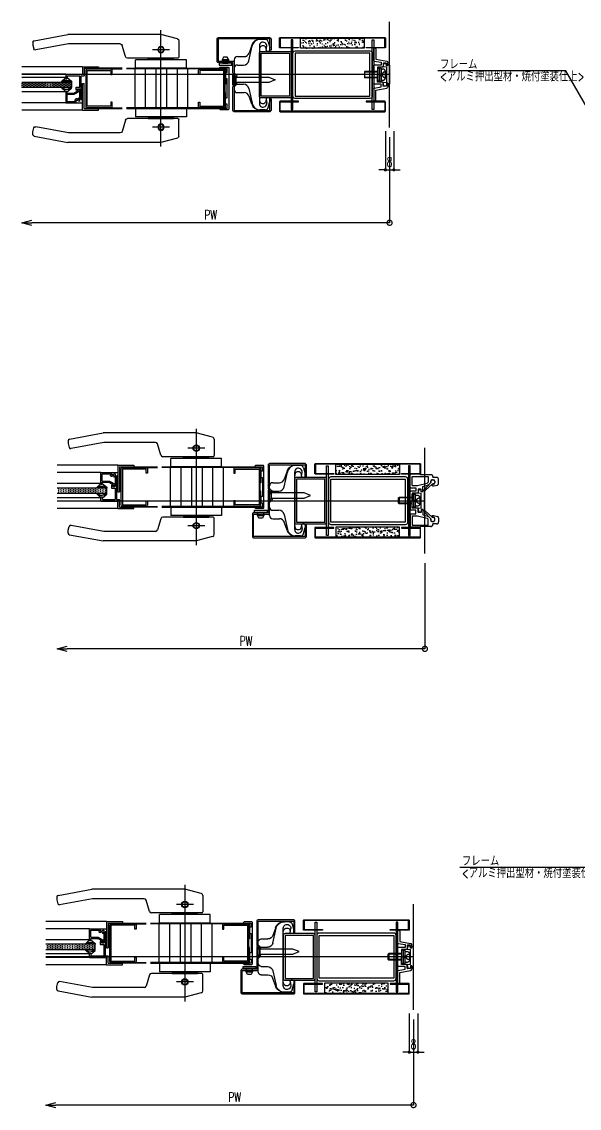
# Model space of a CAD drawing. Extents: x 21 to 47673, y 9 to 26406.
# Drawn here: x 1495 to 2022, y 17428 to 18455 of the extents above; entities that cross this region are included whole.
import ezdxf

# ---------------------------------------------------------------- set-up
doc = ezdxf.new("R2010")
doc.units = 0
doc.header["$LTSCALE"] = 10
doc.header["$PDMODE"] = 35
doc.header["$PDSIZE"] = 5
doc.linetypes.add('HIDDEN', pattern=[9.525, 6.35, -3.175])
for name, color, linetype in [('_基準', 1, 'Continuous'), ('_文字', 3, 'Continuous'), ('_製品', 4, 'Continuous'), ('_製品寸法', 9, 'Continuous')]:
    doc.layers.add(name, color=color, linetype=linetype)
doc.styles.add('OKAMURA', font='simplex8.shx', dxfattribs={"width": 0.7, "bigfont": 'BIGFONT.shx'})
doc.dimstyles.new('OKAMURA-003', dxfattribs={"dimscale": 3, "dimtxt": 3, "dimasz": 1, "dimexe": 0, "dimexo": 3, "dimgap": 1, "dimtad": 1, "dimdec": 3, "dimdsep": 46, "dimtxsty": 'OKAMURA', "dimblk1": 'DOT', "dimblk2": 'DOT', "dimsah": 1, "dimcen": 0, "dimclrd": 9, "dimclre": 9, "dimclrt": 3, "dimadec": 0, "dimazin": 0, "dimtfac": 1, "dimtdec": 3, "dimtix": 1, "dimtmove": 2, "dimatfit": 3, "dimldrblk": 'NONE', "dimfxl": 0, "dimtolj": 1, "dimarcsym": 0})

# ---------------------------------------------------------------- blocks, each defined once
blk = doc.blocks.new('*U604')
at = {"layer": '_文字', "color": 9}
blk.add_lwpolyline([(-0.924, 29.74), (0, 24.5), (-24.5181, 67.1318), (-145.5348, 67.1318)], dxfattribs=at)
at = {"layer": '_文字', "style": 'OKAMURA', "width": 0.7}
for s, p in [('フレーム', (-143.4963, 68.5645)), ('<アルミ押出型材・焼付塗装仕上> ', (-143.4963, 57.1421))]:
    blk.add_text(s, height=9, dxfattribs=at).set_placement(p)
blk = doc.blocks.new('*U2277')
at = {"layer": '_文字', "color": 9}
blk.add_lwpolyline([(-0.924, 29.74), (0, 24.5), (-24.5181, 67.1318), (-145.5348, 67.1318)], dxfattribs=at)
at = {"layer": '_文字', "style": 'OKAMURA', "width": 0.7}
for s, p in [('フレーム', (-143.4963, 68.5645)), ('<アルミ押出型材・焼付塗装仕上> ', (-143.4963, 57.1421))]:
    blk.add_text(s, height=9, dxfattribs=at).set_placement(p)
blk = doc.blocks.new('A$C04476BE7')
for p, q in [((-1.5, -15), (-1.5, 0)), ((-1.5, 0), (0, 0)), ((0, -13.5), (0, 0)), ((38, -13.5), (38, 0)), ((39.5, 0), (38, 0)), ((39.5, -15), (39.5, 0)), ((-1.5, -15), (5.5, -15)), ((0, -13.5), (7, -13.5)), ((5.5, -31), (5.5, -15)), ((7, -16.2), (7, -13.5)), ((29.6, -16.2), (7, -16.2)), ((17.8, -17.7), (7, -17.7)), ((7, -29.5), (7, -17.7)), ((38, -13.5), (14.5, -13.5)), ((14.5, -15), (14.5, -13.5)), ((39.5, -15), (14.5, -15)), ((17.8, -21), (17.8, -17.7)), ((31.4, -17.7), (19.3, -17.7)), ((21.5, -17.7), (19.3, -19)), ((19.3, -19.9), (19.3, -17.7)), ((19.9, -19.9), (19.3, -19)), ((20.7, -19.9), (19.3, -19.9)), ((21.1, -19.2), (19.9, -19.9)), ((20.7, -19.9), (20.7, -21)), ((23.5, -23.3), (21.1, -19.2)), ((24.6, -23), (21.5, -17.7)), ((28.2, -17.7), (28.2, -18.8)), ((29.7, -18.8), (28.2, -18.8)), ((29.7, -18.8), (29, -20.6)), ((30, -15.2), (29.6, -16.2)), ((32.5, -15.2), (30, -15.2)), ((31.4, -17.7), (30, -21)), ((32.5, -31), (32.5, -15.2)), ((7, -29.5), (9.5, -29.5)), ((8.8, -29.5), (12.2, -25.6)), ((9.5, -31), (9.5, -29.5)), ((10.9, -31.4), (11.4, -28.1)), ((11.4, -28.1), (12.3, -27.1)), ((12.5, -28.7), (12.2, -25.6)), ((20.7, -21), (17.8, -21)), ((18.5, -28.7), (18.8, -25.6)), ((19.6, -28.1), (18.7, -27.1)), ((22.2, -29.9), (18.8, -25.6)), ((20.1, -31.4), (19.6, -28.1)), ((21.5, -29.9), (23.5, -29.9)), ((21.5, -31), (21.5, -29.9)), ((23.5, -29.9), (23.5, -23.3)), ((24.6, -29.9), (24.6, -23)), ((24.6, -29.9), (31.4, -29.9)), ((32.5, -21), (30, -21)), ((31.4, -22.1), (30, -22.1)), ((31.4, -29.9), (31.4, -22.1)), ((5.5, -31), (9.5, -31)), ((8.8, -31), (12.5, -34.8)), ((12.5, -34.8), (10.9, -31.4)), ((22.2, -31), (18.5, -34.8)), ((18.5, -34.8), (20.1, -31.4)), ((21.5, -31), (32.5, -31))]:
    blk.add_line(p, q)
blk.add_arc((30, -21), 1.1, 157.0113, 270)
blk = doc.blocks.new('A$C72ED3FC6')
at = {"layer": '_製品'}
for p, q in [((12.8, 12.5), (14.4, 12.5)), ((12.8, 12.5), (12.8, 0)), ((14.4, 12.5), (14.4, 0)), ((16, 12.5), (14.4, 12.5)), ((16, 12.5), (16, 0)), ((0.5, 9.3), (0, 8.7)), ((12.8, 8.7), (0, 8.7)), ((0, 8.7), (0, 3.7)), ((12.8, 3.7), (0, 3.7)), ((0, 3.7), (0.5, 3.2)), ((12.8, 9.3), (0.5, 9.3)), ((0.5, 3.2), (0.5, 9.3)), ((12.8, 3.2), (0.5, 3.2)), ((14.4, 0), (12.8, 0)), ((14.4, 7.2), (16, 6.3)), ((14.4, 6.3), (16, 5.3)), ((14.4, 0), (16, 0))]:
    blk.add_line(p, q, dxfattribs=at)
at = {"layer": '_製品', "linetype": 'HIDDEN', "ltscale": 0.5}
blk.add_line((20, 3.7), (20, 8.7), dxfattribs=at)
for centre, radius, start, end in [((17.5, 9), 2.48, 353.0727, 128.2119), ((17.5, 3.5), 2.48, 231.7881, 6.9274), ((19.4, 6.5), 2.37, 74.4113, 185.2), ((19.4, 6), 2.37, 174.8002, 285.5887)]:
    blk.add_arc(centre, radius, start, end, dxfattribs=at)
blk = doc.blocks.new('A$C46606B5D')
at = {"layer": '_製品'}
for p, q in [((0, 17.8), (0.5, 21)), ((0.5, 21), (3, 21)), ((3, 18.8), (3, 21)), ((3, 17.5), (0, 17.8)), ((4.5, 18.8), (3, 18.8)), ((3, 17.5), (3, 3.5)), ((4.5, 18.8), (4.5, 20.5)), ((4.5, 20.5), (5, 20.5)), ((6, 19.5), (5, 20.5)), ((6, 19.5), (6, 1.5)), ((0, 3.2), (3, 3.5)), ((0.5, 0), (0, 3.2)), ((0.5, 0), (3, 0)), ((3, 2.3), (3, 0)), ((4.5, 2.3), (3, 2.3)), ((4.5, 2.3), (4.5, 0.5)), ((4.5, 0.5), (5, 0.5)), ((6, 1.5), (5, 0.5))]:
    blk.add_line(p, q, dxfattribs=at)
blk = doc.blocks.new('A$C79397D4C')
at = {"layer": '_製品'}
for p, q in [((23, 99), (23, 79.2)), ((24, 100), (26, 100)), ((27, 76.6), (27, 99)), ((0, 67.6), (0, 72.6)), ((0.6, 67), (2.4, 67)), ((23, 79.2), (2.5, 75.5)), ((3, 67.6), (3, 71.4)), ((3.6, 72), (8.4, 72)), ((9, 71.4), (9, 64)), ((9, 64), (20, 64)), ((26.2, 75.7), (13, 73.3)), ((13, 73.3), (13, 68)), ((13, 68), (26, 68)), ((20, 64), (20, 50.6)), ((27, 50.6), (27, 67)), ((20, 50.6), (20.6, 50)), ((20, 50.6), (20.6, 50)), ((20, 49.4), (20.6, 50)), ((20, 49.4), (20.6, 50)), ((20, 36), (20, 49.4)), ((27, 50.6), (26.4, 50)), ((27, 50.6), (26.4, 50)), ((27, 49.4), (26.4, 50)), ((27, 49.4), (26.4, 50)), ((27, 49.4), (27, 33)), ((0, 32.4), (0, 27.4)), ((0.6, 33), (2.4, 33)), ((23, 20.8), (2.5, 24.5)), ((3, 32.4), (3, 28.6)), ((3.6, 28), (8.4, 28)), ((9, 36), (20, 36)), ((9, 28.6), (9, 36)), ((13, 26.7), (13, 32)), ((13, 32), (26, 32)), ((26.2, 24.3), (13, 26.7)), ((23, 1), (23, 20.8)), ((27, 23.4), (27, 1)), ((24, 0), (26, 0))]:
    blk.add_line(p, q, dxfattribs=at)
for centre, radius, start, end in [((24, 99), 1, 90, 180), ((26, 99), 1, 0, 90), ((3, 72.6), 3, 100, 180), ((0.6, 67.6), 0.6, 180, 270), ((2.4, 67.6), 0.6, 270, 360), ((3.6, 71.4), 0.6, 90, 180), ((8.4, 71.4), 0.6, 0, 90), ((26, 67), 1, 0, 90), ((26, 76.6), 1, 280, 0), ((0.6, 32.4), 0.6, 90, 180), ((3, 27.4), 3, 180, 260), ((2.4, 32.4), 0.6, 0, 90), ((3.6, 28.6), 0.6, 180, 270), ((8.4, 28.6), 0.6, 270, 0), ((26, 33), 1, 270, 0), ((26, 23.4), 1, 0, 80), ((24, 1), 1, 180, 270), ((26, 1), 1, 270, 0)]:
    blk.add_arc(centre, radius, start, end, dxfattribs=at)
blk = doc.blocks.new('P15CEUG枠')
at = {"layer": '_製品', "xscale": -0.5, "yscale": 0.5, "zscale": 0.5}
blk.add_blockref('A$C79397D4C', (-1.5, -25), dxfattribs=at)
at = {"layer": '_製品'}
for name, p in [('A$C46606B5D', (-6, -10.5)), ('A$C72ED3FC6', (-23.8, -6.3))]:
    blk.add_blockref(name, p, dxfattribs=at)
blk = doc.blocks.new('*U272')
at = {"layer": '_製品'}
h = blk.add_hatch(dxfattribs=at)
h.set_pattern_fill('AR-SAND', color=256, scale=0.1, style=0)
h.set_pattern_definition([(37.5, (-5235.0402, -2583.4344), (-0.160003, 4.8941324), [0, -3.8608, 0, -4.318, 0, -4.1275]), (7.5, (-5235.04, -2583.4344), (4.495233, 7.168251), [0, -2.0828, 0, -3.4798, 0, -1.3335]), (327.5, (-5238.1644, -2583.4344), (7.9099237, 0.014372), [0, -1.27, 0, -4.572, 0, -5.969]), (317.5, (-5238.1644, -2583.4344), (7.6355645, 2.229293), [0, -0.635, 0, -2.9972, 0, -3.429])])
h.paths.add_polyline_path([(-24, 24.9), (-84, 24.9), (-84, 34.4), (-24, 34.4)])
h = blk.add_hatch(dxfattribs=at)
h.set_pattern_fill('DOTS', color=256, angle=90, style=0)
h.set_pattern_definition([(90, (-2287.5975, -38.369), (1.5875, 0.79375), [0, -1.5875])])
edge = h.paths.add_edge_path()
edge.add_line((-347.5, -7), (-300.6, -7))
edge.add_line((-300.6, -7), (-300.6, -12))
edge.add_line((-300.6, -12), (-347.5, -12))
at = {"layer": '_基準'}
blk.add_line((0, 0), (-347.5, 0), dxfattribs=at)
at = {"layer": '_製品'}
for p, q in [((-117.5, 33.3), (-122.7, 33.3)), ((-114.6, 31), (-113.2, 25.3)), ((-133, 13), (-129.8, 27.1)), ((-130.2, 27.9), (-132.8, 20.4)), ((-123, 27.2), (-123, 23.9)), ((-123, 27.2), (-123, -27.2)), ((-123, 23.9), (-123, -27.2)), ((-116.5, 23.1), (-116, 26.8)), ((-114.2, 22), (-115.5, 22)), ((-113.2, 23), (-113.2, 25.3)), ((-146.8, 14), (-146.8, -14)), ((-143.8, 17), (-137.5, 17)), ((-290, 7.5), (-347.5, 7.5)), ((-306, 0.5), (-347.5, 0.5)), ((-252.5, 6), (-287, 6)), ((-287, 5.4), (-287, 6)), ((-287, 5.4), (-252.5, 5.4)), ((-240.5, -31.4), (-240.5, 5.4)), ((-230.5, -31.4), (-230.5, 5.4)), ((-220.5, -31.4), (-220.5, 5.4)), ((-210.5, -31.4), (-210.5, 5.4)), ((-200.5, -31.4), (-200.5, 5.4)), ((-190.5, -31.4), (-190.5, 5.4)), ((-143.8, 9.1), (-137.9, 9.1)), ((-306, -2.8), (-347.5, -2.8)), ((-303.7, -6.5), (-309.8, -6.5)), ((-309.8, -6.5), (-309.8, -7)), ((-300.6, -6.2), (-300.6, -7)), ((-143.8, -9.1), (-137.9, -9.1)), ((-306, -16.2), (-347.5, -16.2)), ((-309.8, -12.5), (-309.8, -12)), ((-303.7, -12.5), (-309.8, -12.5)), ((-300.6, -12.8), (-300.6, -12)), ((-143.8, -17), (-137.5, -17)), ((-133, -13), (-129.8, -27.1)), ((-130.2, -27.9), (-132.8, -20.4)), ((-306, -26.5), (-347.5, -26.5)), ((-116.5, -23.1), (-116, -26.8)), ((-114.2, -22), (-115.5, -22)), ((-114.6, -31), (-113.2, -25.3)), ((-113.2, -23), (-113.2, -25.3)), ((-290, -33.5), (-347.5, -33.5)), ((-287, -31.4), (-252.5, -31.4)), ((-287, -31.4), (-287, -32)), ((-287, -32), (-252.5, -32)), ((-117.5, -33.3), (-122.7, -33.3))]:
    blk.add_line(p, q, dxfattribs=at)
for points in [[(-146.8, 11.5), (-146.8, 1.6), (-144.1, -1.2), (-144.9, -2), (-147.6, 0.7, -0.198912), (-148, 1.6), (-148, 11.5), (-161.8, 11.5, -0.414214), (-163, 12.7), (-163, 33.8, -0.414214), (-161.8, 35), (-113.2, 35, -0.414214), (-112, 33.8), (-112, 23), (-113.2, 23), (-113.2, 33.8), (-161.8, 33.8), (-161.8, 12.7), (-148, 12.7, -0.414214)], [(-103.4, 35), (-4.6, 35, -0.414214), (-4, 34.4), (-4, 25.8, -0.414214), (-4.6, 25.2), (-22, 25.2), (-22, 25.8), (-4.6, 25.8), (-4.6, 34.4), (-103.4, 34.4), (-103.4, 25.8), (-86, 25.8), (-86, 25.2), (-103.4, 25.2, -0.414214), (-104, 25.8), (-104, 34.4, -0.414214)], [(-93, 20.4), (-93, -20.4, -0.414214), (-94.6, -22), (-121.4, -22, -0.414214), (-123, -20.4), (-123, 20.4, -0.414214), (-121.4, 22), (-94.6, 22, -0.414214)], [(-89.1, 22.5), (-18.7, 22.5, -0.414214), (-16.4, 20.2), (-16.4, -20.2, -0.414214), (-18.7, -22.5), (-89.1, -22.5, -0.414214), (-91.4, -20.2), (-91.4, 20.2, -0.414214)], [(-263.2, 5.1), (-285.8, 5.1, 0.414214), (-287, 3.9), (-287, -29.9, 0.414214), (-285.8, -31.1), (-263.2, -31.1, 0.414214), (-262, -29.9), (-262, -26.1), (-263.2, -26.1), (-263.2, -29.9), (-285.8, -29.9), (-285.8, 3.9), (-263.2, 3.9), (-263.2, 0.1), (-262, 0.1), (-262, 3.9, 0.414214)], [(-179.3, 5.1), (-156.7, 5.1, -0.414214), (-155.5, 3.9), (-155.5, -29.9, -0.414214), (-156.7, -31.1), (-179.3, -31.1, -0.414214), (-180.5, -29.9), (-180.5, -26.1), (-179.3, -26.1), (-179.3, -29.9), (-156.7, -29.9), (-156.7, 3.9), (-179.3, 3.9), (-179.3, 0.1), (-180.5, 0.1), (-180.5, 3.9, -0.414214)], [(-146.8, -33.8), (-113.2, -33.8), (-113.2, -23), (-112, -23), (-112, -33.8, -0.414214), (-113.2, -35), (-146.8, -35, -0.414214), (-148, -33.8), (-148, -11.6, -0.198912), (-147.6, -10.7), (-144.9, -8), (-144.1, -8.8), (-146.8, -11.6)], [(-103.4, -35), (-4.6, -35, 0.414214), (-4, -34.4), (-4, -25.8, 0.414214), (-4.6, -25.2), (-22, -25.2), (-22, -25.8), (-4.6, -25.8), (-4.6, -34.4), (-103.4, -34.4), (-103.4, -25.8), (-86, -25.8), (-86, -25.2), (-103.4, -25.2, 0.414214), (-104, -25.8), (-104, -34.4, 0.414214)]]:
    blk.add_lwpolyline(points, format="xyb", close=True, dxfattribs=at)
for points in [[(-93, -33), (-91.4, -33), (-91.4, 33), (-93, 33)], [(-24, 24.9), (-84, 24.9), (-84, 34.4), (-24, 34.4)], [(-14.8, -33), (-16.4, -33), (-16.4, 33), (-14.8, 33)], [(-149, 11), (-161, 11), (-161, 9), (-149, 9)], [(-153.3, 16.5), (-156.8, 16.5), (-158, 14), (-152, 14)], [(-152, 14), (-158, 14), (-157.5, 11), (-152.5, 11)], [(-94.6, 20.4), (-94.6, -20.4), (-121.4, -20.4), (-121.4, 20.4)], [(-89.1, 20.2), (-89.1, -20.2), (-18.7, -20.2), (-18.7, 20.2)], [(-154.9, 2), (-153.5, 2), (-153.5, 6), (-160.5, 6), (-160.5, 6.6), (-159.9, 7.2), (-152.6, 7.2), (-152, 6.6), (-152, -32.6), (-152.6, -33.2), (-159.9, -33.2), (-160.5, -32.6), (-160.5, -32), (-153.5, -32), (-153.5, -28), (-154.9, -28), (-154.9, -22), (-153.5, -22), (-153.5, -4), (-154.9, -4)], [(-147.6, 0), (-147.6, -10), (-148, -10), (-148, 0)], [(-123, -2.5), (-114, -2.5), (-108, -5), (-114, -7.5), (-123, -7.5)]]:
    blk.add_lwpolyline(points, close=True, dxfattribs=at)
for points in [[(-248.5, 6), (-155.5, 6, -0.408367), (-154.9, 5.4), (-154.9, -9), (-155.5, -9), (-155.5, 5.4), (-248.5, 5.4)], [(-248.5, -32), (-155.5, -32, 0.408733), (-154.9, -31.4), (-154.9, -17), (-155.5, -17), (-155.5, -31.4), (-248.5, -31.4)]]:
    blk.add_lwpolyline(points, format="xyb", dxfattribs=at)
at = {"layer": '_製品', "linetype": 'HIDDEN'}
for points in [[(-147.6, -10), (-147.6, 0), (-145.1, -2.5), (-145.1, -7.5)], [(-145.1, -2.5), (-123, -2.5), (-123, -7.5), (-145.1, -7.5)]]:
    blk.add_lwpolyline(points, close=True, dxfattribs=at)
at = {"layer": '_製品', "elevation": 644.4}
blk.add_lwpolyline([(-347.5, -7), (-300.6, -7), (-300.6, -12), (-347.5, -12)], dxfattribs=at)
at = {"layer": '_製品'}
for centre, radius, start, end in [((-122.7, 25.3), 8, 90, 161.3544), ((-122, 25.3), 8, 90, 167.2467), ((-117.5, 30.3), 3, 14.0362, 90), ((-119.5, 27.2), 3.5, 352.7196, 180), ((-119.7, 24), 3.3, 353.371, 183.5845), ((-115.5, 23), 1, 172.7196, 270), ((-114.2, 23), 1, 270, 0), ((-143.8, 14), 3, 90, 180), ((-137.9, 14.1), 5, 270, 347.2467), ((-137.5, 22), 5, 270, 341.3544), ((-143.8, 6.1), 3, 90, 180), ((-143.8, -6.1), 3, 180, 270), ((-137.9, -14.1), 5, 12.7533, 90), ((-143.8, -14), 3, 180, 270), ((-137.5, -22), 5, 18.6456, 90), ((-122.7, -25.3), 8, 198.6456, 270), ((-122, -25.3), 8, 192.7533, 270), ((-119.7, -24), 3.3, 176.4155, 6.629), ((-119.5, -27.2), 3.5, 180, 7.2804), ((-115.5, -23), 1, 90, 187.2804), ((-114.2, -23), 1, 0, 90), ((-117.5, -30.3), 3, 270, 345.9638)]:
    blk.add_arc(centre, radius, start, end, dxfattribs=at)
blk.add_blockref('P15CEUG枠', (0, 0), dxfattribs=at)
at = {"layer": '_製品', "rotation": 270}
blk.add_blockref('A$C04476BE7', (-275, 6), dxfattribs=at)
blk = doc.blocks.new('P15BASE_TAYNAM_TV')
at = {"layer": '_基準'}
for p, q in [((64, -55), (64, 55)), ((56, 36.6), (72, 36.6)), ((56, -36.6), (72, -36.6))]:
    blk.add_line(p, q, dxfattribs=at)
at = {"layer": '_製品'}
for p, q in [((47, 45), (47, 29.6)), ((48.5, 46.9), (64, 51)), ((64, 51), (152, 51)), ((102.5, 42), (151.2, 42)), ((151.2, 42), (182.3, 36.3)), ((183.8, 45.1), (152, 51)), ((185, 43.7), (185, 41)), ((97.4, 30), (100.6, 40.6)), ((185, 41), (184, 37.3)), ((40, 19), (40, 27)), ((40, 27), (88, 27)), ((48, 28.6), (95.5, 28.6)), ((52, 27.5), (52, 28.5)), ((76, 28.5), (52, 28.5)), ((76, 27.5), (52, 27.5)), ((52.5, 27.3), (52.5, 27.5)), ((52.5, 27), (52.5, 27.3)), ((75.5, 27.3), (52.5, 27.3)), ((55, 28.6), (55, 28.5)), ((73, 28.6), (73, 28.5)), ((75.5, 27.3), (75.5, 27.5)), ((75.5, 27), (75.5, 27.3)), ((76, 27.5), (76, 28.5)), ((88, 19), (88, 27)), ((40, 19), (88, 19)), ((40, -19), (40, -27)), ((40, -19), (88, -19)), ((88, -19), (88, -27)), ((40, -27), (88, -27)), ((47, -45), (47, -29.6)), ((48, -28.6), (95.5, -28.6)), ((52, -27.5), (52, -28.5)), ((76, -27.5), (52, -27.5)), ((76, -28.5), (52, -28.5)), ((52.5, -27), (52.5, -27.3)), ((75.5, -27.3), (52.5, -27.3)), ((52.5, -27.3), (52.5, -27.5)), ((55, -28.6), (55, -28.5)), ((73, -28.6), (73, -28.5)), ((75.5, -27), (75.5, -27.3)), ((75.5, -27.3), (75.5, -27.5)), ((76, -27.5), (76, -28.5)), ((97.4, -30), (100.6, -40.6)), ((151.2, -42), (182.3, -36.3)), ((185, -41), (184, -37.3)), ((185, -43.7), (185, -41)), ((48.5, -46.9), (64, -51)), ((64, -51), (152, -51)), ((102.5, -42), (151.2, -42)), ((183.8, -45.1), (152, -51))]:
    blk.add_line(p, q, dxfattribs=at)
for centre, radius in [((64, 36.6), 3), ((64, 36.6), 2.55), ((64, -36.6), 3), ((64, -36.6), 2.55)]:
    blk.add_circle(centre, radius, dxfattribs=at)
for centre, radius, start, end in [((49, 45), 2, 104.8265, 180), ((102.5, 40), 2, 90, 162.8973), ((183.5, 43.7), 1.5, 0, 79.5352), ((182.6, 37.7), 1.5, 259.5352, 345), ((48, 29.6), 1, 180, 270), ((95.5, 30.6), 2, 270, 342.8973), ((48, -29.6), 1, 90, 180), ((95.5, -30.6), 2, 17.1027, 90), ((102.5, -40), 2, 197.1027, 270), ((182.6, -37.7), 1.5, 15, 100.4648), ((49, -45), 2, 180, 255.1735), ((183.5, -43.7), 1.5, 280.4648, 0)]:
    blk.add_arc(centre, radius, start, end, dxfattribs=at)
blk = doc.blocks.new('_DotSmall')
at = {"color": 0, "const_width": 0.5}
blk.add_lwpolyline([(-0.0625, 0, 1), (0.0625, 0, 1)], format="xyb", close=True, dxfattribs=at)
blk = doc.blocks.new('_Open30')
at = {"color": 0, "linetype": 'ByBlock', "lineweight": -2}
for p, q in [((-1, 0.27), (0, 0)), ((0, 0), (-1, -0.27)), ((0, 0), (-1, 0))]:
    blk.add_line(p, q, dxfattribs=at)
blk = doc.blocks.new('*D1779')
at = {"layer": '_製品寸法', "color": 9, "lineweight": -2, "transparency": 16777216}
for p, q in [((0, -59), (0, -140)), ((0, -140), (-337.9, -140))]:
    blk.add_line(p, q, dxfattribs=at)
at = {"layer": 'Defpoints', "color": 0, "transparency": 16777216}
for p in [(-347.5, -33.5), (0, -50), (-347.5, -140)]:
    blk.add_point(p, dxfattribs=at)
at = {"layer": '_製品寸法', "color": 9, "lineweight": -2, "transparency": 16777216, "xscale": 9.600000000000001, "yscale": 9.600000000000001, "zscale": 9.600000000000001, "rotation": 180}
blk.add_blockref('_Open30', (-347.5, -140), dxfattribs=at)
at = {"layer": '_製品寸法', "color": 9, "lineweight": -2, "transparency": 16777216, "xscale": 9.600000000000001, "yscale": 9.600000000000001, "zscale": 9.600000000000001}
blk.add_blockref('_DotSmall', (0, -140), dxfattribs=at)
at = {"layer": '_製品寸法', "color": 3, "transparency": 16777216, "insert": (-169, -132.5), "char_height": 9, "attachment_point": 5, "style": 'OKAMURA'}
blk.add_mtext('\\A1;PW', dxfattribs=at)
blk = doc.blocks.new('_None')
blk = doc.blocks.new('_DOT')
at = {"color": 0, "linetype": 'ByBlock'}
blk.add_line((-0.5, 0), (-1, 0), dxfattribs=at)
at = {"color": 0, "linetype": 'ByBlock', "const_width": 0.5}
blk.add_lwpolyline([(-0.25, 0, 1), (0.25, 0, 1)], format="xyb", close=True, dxfattribs=at)
blk = doc.blocks.new('*D1780')
at = {"layer": '_製品寸法', "color": 9, "lineweight": -2, "transparency": 16777216}
for p, q in [((-4, -53.4), (-4, -90)), ((4, -53.4), (4, -90)), ((-7, -90), (-10, -90)), ((-4, -90), (4, -90)), ((7, -90), (10, -90))]:
    blk.add_line(p, q, dxfattribs=at)
at = {"layer": 'Defpoints', "color": 0, "transparency": 16777216}
for p in [(-4, -44.4), (4, -44.4), (4, -90)]:
    blk.add_point(p, dxfattribs=at)
at = {"layer": '_製品寸法', "color": 9, "lineweight": -2, "transparency": 16777216, "xscale": 3, "yscale": 3, "zscale": 3}
blk.add_blockref('_DOT', (-4, -90), dxfattribs=at)
at = {"layer": '_製品寸法', "color": 9, "lineweight": -2, "transparency": 16777216, "xscale": 3, "yscale": 3, "zscale": 3, "rotation": 180}
blk.add_blockref('_DOT', (4, -90), dxfattribs=at)
at = {"layer": '_製品寸法', "color": 3, "transparency": 16777216, "insert": (0, -82.5), "char_height": 9, "attachment_point": 5, "style": 'OKAMURA'}
blk.add_mtext('\\A1;8', dxfattribs=at)
blk = doc.blocks.new('A$C32CB7D14')
at = {"layer": '_製品'}
for p, q in [((3, 18.7), (3, 21)), ((5.5, 21), (3, 21)), ((6, 17.8), (5.5, 21)), ((0, 19.5), (1, 20.5)), ((0, 19.5), (0, 1.5)), ((1.5, 20.5), (1, 20.5)), ((1.5, 18.7), (1.5, 20.5)), ((1.5, 18.7), (3, 18.7)), ((3, 17.5), (6, 17.8)), ((3, 17.5), (3, 3.5)), ((0, 1.5), (1, 0.5)), ((1.5, 0.5), (1, 0.5)), ((1.5, 2.2), (1.5, 0.5)), ((1.5, 2.2), (3, 2.2)), ((6, 3.2), (3, 3.5)), ((3, 2.2), (3, 0)), ((5.5, 0), (6, 3.2)), ((5.5, 0), (3, 0))]:
    blk.add_line(p, q, dxfattribs=at)
blk = doc.blocks.new('A$C47657887')
at = {"layer": '_製品'}
for p, q in [((2.5, 6), (8.9, 0.2)), ((9.8, 1), (3.9, 7.4))]:
    blk.add_line(p, q, dxfattribs=at)
for centre, radius, start, end in [((2, 8), 2, 345.1323, 284.8682), ((9.3, 0.6), 0.6, 225, 45)]:
    blk.add_arc(centre, radius, start, end, dxfattribs=at)
blk = doc.blocks.new('P15CEUS枠')
at = {"layer": '_製品'}
for p, q in [((-11.5, 22), (-8, 22)), ((-8, 23), (-8, 22)), ((-7.6, 23.8), (-6.8, 24.3)), ((-6.2, 24.5), (3.5, 24.5)), ((11.5, 23), (-3.5, 23)), ((-3.5, 23), (-3.5, 17.5)), ((3.9, 24.9), (3.5, 24.5)), ((4.1, 25), (13, 25)), ((11.5, 14.3), (11.5, 23)), ((13.5, 12.8), (13.5, 24.5)), ((-13.5, 16.3), (-13.5, 20)), ((-8.6, 14.1), (-12.3, 14.8)), ((-10, 18.1), (-10, 17.1)), ((-7.8, 19.8), (-8.8, 19.6)), ((-7.8, 14.1), (-8.6, 14.1)), ((-7.8, 15.6), (-8.5, 15.6)), ((-6, 18.3), (-6, 17.1)), ((-6, 17.1), (-4.3, 15.4)), ((-3.5, 17.5), (-2.7, 16.6)), ((1.5, 13.5), (-2.9, 14.6)), ((6.5, 14.3), (-2.7, 16.6)), ((1.5, 8.8), (1.5, 13.5)), ((3, 8.8), (3, 10.7)), ((3.3, 11), (5.7, 11)), ((6, 10.7), (6, 7)), ((11.5, 14.3), (6.5, 14.3)), ((8, 12.3), (8, 9)), ((13, 12.3), (8, 12.3)), ((1.8, 8.5), (2.7, 8.5)), ((6, 7), (11.5, 7)), ((8, 9), (13, 9)), ((11.5, 7), (11.5, 0.3)), ((11.5, 0.3), (11.8, 0)), ((11.5, -0.3), (11.8, 0)), ((13.5, 0.3), (13.2, 0)), ((13.2, 0), (13.5, -0.3)), ((13.5, 0.3), (13.5, 8.5)), ((1.5, -8.8), (1.5, -13.5)), ((1.8, -8.5), (2.7, -8.5)), ((3, -8.8), (3, -10.7)), ((6, -7), (11.5, -7)), ((6, -10.7), (6, -7)), ((8, -9), (13, -9)), ((8, -12.3), (8, -9)), ((11.5, -7), (11.5, -0.3)), ((13.5, -0.3), (13.5, -8.5)), ((-13.5, -16.3), (-13.5, -20)), ((-8.6, -14.1), (-12.3, -14.8)), ((-10, -18.1), (-10, -17.1)), ((-7.8, -19.8), (-8.8, -19.6)), ((-7.8, -14.1), (-8.6, -14.1)), ((-7.8, -15.6), (-8.5, -15.6)), ((-6, -17.1), (-4.3, -15.4)), ((-6, -18.3), (-6, -17.1)), ((-3.5, -17.5), (-2.7, -16.6)), ((-3.5, -23), (-3.5, -17.5)), ((1.5, -13.5), (-2.9, -14.6)), ((6.5, -14.3), (-2.7, -16.6)), ((3.3, -11), (5.7, -11)), ((11.5, -14.3), (6.5, -14.3)), ((13, -12.3), (8, -12.3)), ((11.5, -14.3), (11.5, -23)), ((13.5, -12.8), (13.5, -24.5)), ((13.5, -12.8), (13.5, -24.5)), ((-11.5, -22), (-8, -22)), ((-8, -23), (-8, -22)), ((-7.6, -23.8), (-6.8, -24.3)), ((-6.2, -24.5), (3.5, -24.5)), ((11.5, -23), (-3.5, -23)), ((3.9, -24.9), (3.5, -24.5)), ((4.1, -25), (13, -25))]:
    blk.add_line(p, q, dxfattribs=at)
for centre, radius, start, end in [((-11.5, 20), 2, 90, 180), ((-7, 23), 1, 123.6901, 180), ((-6.2, 23.5), 1, 90, 123.6901), ((4.1, 24.7), 0.3, 90, 135), ((13, 24.5), 0.5, 0, 90), ((-12, 16.3), 1.5, 180, 260), ((-8.5, 18.1), 1.5, 100, 180), ((-8.5, 17.1), 1.5, 180, 270), ((-7.5, 18.3), 1.5, 0, 100), ((-7.8, 14.9), 0.75, 270, 90), ((-2.2, 17.5), 3, 225, 255.5), ((3.3, 10.7), 0.3, 90, 180), ((5.7, 10.7), 0.3, 0, 90), ((13, 12.8), 0.5, 270, 0), ((1.8, 8.8), 0.3, 180, 270), ((2.7, 8.8), 0.3, 270, 0), ((13, 8.5), 0.5, 0, 90), ((1.8, -8.8), 0.3, 90, 180), ((2.7, -8.8), 0.3, 0, 90), ((13, -8.5), 0.5, 270, 0), ((-12, -16.3), 1.5, 100, 180), ((-11.5, -20), 2, 180, 270), ((-8.5, -17.1), 1.5, 90, 180), ((-8.5, -18.1), 1.5, 180, 260), ((-7.8, -14.9), 0.75, 270, 90), ((-7.5, -18.3), 1.5, 260, 360), ((-2.2, -17.5), 3, 104.5, 135), ((3.3, -10.7), 0.3, 180, 270), ((5.7, -10.7), 0.3, 270, 360), ((13, -12.8), 0.5, 0, 90), ((-7, -23), 1, 180, 236.3099), ((-6.2, -23.5), 1, 236.3099, 270), ((4.1, -24.7), 0.3, 225, 270), ((13, -24.5), 0.5, 270, 0)]:
    blk.add_arc(centre, radius, start, end, dxfattribs=at)
for name, p in [('A$C47657887', (-10, 9.7)), ('A$C32CB7D14', (0, -10.5))]:
    blk.add_blockref(name, p, dxfattribs=at)
at = {"layer": '_製品', "xscale": -1}
blk.add_blockref('A$C72ED3FC6', (24.3, -6.3), dxfattribs=at)
at = {"layer": '_製品', "xscale": -1, "rotation": 180}
blk.add_blockref('A$C47657887', (-10, -9.7), dxfattribs=at)
blk = doc.blocks.new('*U269')
at = {"layer": '_製品'}
h = blk.add_hatch(dxfattribs=at)
h.set_pattern_fill('AR-SAND', color=256, scale=0.1, style=0)
h.set_pattern_definition([(37.5, (-4872.2946, -2583.4344), (-0.160003, 4.8941324), [0, -3.8608, 0, -4.318, 0, -4.1275]), (7.5, (-4872.2946, -2583.4344), (4.495233, 7.168251), [0, -2.0828, 0, -3.4798, 0, -1.3335]), (327.5, (-4875.419, -2583.4344), (7.9099237, 0.014372), [0, -1.27, 0, -4.572, 0, -5.969]), (317.5, (-4875.419, -2583.4344), (7.6355645, 2.229293), [0, -0.635, 0, -2.9972, 0, -3.429])])
h.paths.add_polyline_path([(24, 24.9), (84, 24.9), (84, 34.4), (24, 34.4)])
h = blk.add_hatch(dxfattribs=at)
h.set_pattern_fill('DOTS', color=256, angle=90, style=0)
h.set_pattern_definition([(90, (-1440.852, -38.369), (1.5875, 0.79375), [0, -1.5875])])
edge = h.paths.add_edge_path()
edge.add_line((347.5, -7), (300.6, -7))
edge.add_line((300.6, -7), (300.6, -12))
edge.add_line((300.6, -12), (347.5, -12))
h = blk.add_hatch(dxfattribs=at)
h.set_pattern_fill('AR-SAND', color=256, scale=0.1, style=0)
h.set_pattern_definition([(37.5, (-4872.2946, -2676.4513), (-0.160003, 4.8941324), [0, -3.8608, 0, -4.318, 0, -4.1275]), (7.5, (-4872.2946, -2676.451), (4.495233, 7.168251), [0, -2.0828, 0, -3.4798, 0, -1.3335]), (327.5, (-4875.419, -2676.4513), (7.9099237, 0.014372), [0, -1.27, 0, -4.572, 0, -5.969]), (317.5, (-4875.419, -2676.451), (7.6355645, 2.229293), [0, -0.635, 0, -2.9972, 0, -3.429])])
h.paths.add_polyline_path([(24, -24.9), (84, -24.9), (84, -34.4), (24, -34.4)])
at = {"layer": '_基準'}
blk.add_line((347.5, 0), (0, 0), dxfattribs=at)
at = {"layer": '_製品'}
for p, q in [((114.6, 31), (113.2, 25.3)), ((117.5, 33.3), (122.7, 33.3)), ((113.2, 23), (113.2, 25.3)), ((114.2, 22), (115.5, 22)), ((116.5, 23.1), (116, 26.8)), ((123, 27.2), (123, 23.9)), ((123, 27.2), (123, -27.2)), ((123, 23.9), (123, -27.2)), ((133, 13), (129.8, 27.1)), ((130.2, 27.9), (132.8, 20.4)), ((143.8, 17), (137.5, 17)), ((146.8, 14), (146.8, -14)), ((143.8, 9.1), (137.9, 9.1)), ((190.5, -31.4), (190.5, 5.4)), ((200.5, -31.4), (200.5, 5.4)), ((210.5, -31.4), (210.5, 5.4)), ((220.5, -31.4), (220.5, 5.4)), ((230.5, -31.4), (230.5, 5.4)), ((240.5, -31.4), (240.5, 5.4)), ((252.5, 6), (287, 6)), ((287, 5.4), (252.5, 5.4)), ((287, 5.4), (287, 6)), ((290, 7.5), (347.5, 7.5)), ((306, 0.5), (347.5, 0.5)), ((143.8, -9.1), (137.9, -9.1)), ((300.6, -6.2), (300.6, -7)), ((303.7, -6.5), (309.8, -6.5)), ((306, -2.8), (347.5, -2.8)), ((309.8, -6.5), (309.8, -7)), ((133, -13), (129.8, -27.1)), ((130.2, -27.9), (132.8, -20.4)), ((143.8, -17), (137.5, -17)), ((300.6, -12.8), (300.6, -12)), ((303.7, -12.5), (309.8, -12.5)), ((306, -16.2), (347.5, -16.2)), ((309.8, -12.5), (309.8, -12)), ((113.2, -23), (113.2, -25.3)), ((114.6, -31), (113.2, -25.3)), ((114.2, -22), (115.5, -22)), ((116.5, -23.1), (116, -26.8)), ((306, -26.5), (347.5, -26.5)), ((117.5, -33.3), (122.7, -33.3)), ((287, -31.4), (252.5, -31.4)), ((287, -32), (252.5, -32)), ((287, -31.4), (287, -32)), ((290, -33.5), (347.5, -33.5))]:
    blk.add_line(p, q, dxfattribs=at)
for points in [[(103.4, 35), (4.6, 35, 0.414214), (4, 34.4), (4, 25.8, 0.414214), (4.6, 25.2), (22, 25.2), (22, 25.8), (4.6, 25.8), (4.6, 34.4), (103.4, 34.4), (103.4, 25.8), (86, 25.8), (86, 25.2), (103.4, 25.2, 0.414214), (104, 25.8), (104, 34.4, 0.414214)], [(146.8, 11.5), (146.8, 1.6), (144.1, -1.2), (144.9, -2), (147.6, 0.7, 0.198912), (148, 1.6), (148, 11.5), (161.8, 11.5, 0.414214), (163, 12.7), (163, 33.8, 0.414214), (161.8, 35), (113.2, 35, 0.414214), (112, 33.8), (112, 23), (113.2, 23), (113.2, 33.8), (161.8, 33.8), (161.8, 12.7), (148, 12.7, 0.414214)], [(88.7, 22.5), (18.3, 22.5, 0.414214), (16, 20.2), (16, -20.2, 0.414214), (18.3, -22.5), (88.7, -22.5, 0.414214), (91, -20.2), (91, 20.2, 0.414214)], [(93, 20.4), (93, -20.4, 0.414214), (94.6, -22), (121.4, -22, 0.414214), (123, -20.4), (123, 20.4, 0.414214), (121.4, 22), (94.6, 22, 0.414214)], [(179.3, 5.1), (156.7, 5.1, 0.414214), (155.5, 3.9), (155.5, -29.9, 0.414214), (156.7, -31.1), (179.3, -31.1, 0.414214), (180.5, -29.9), (180.5, -26.1), (179.3, -26.1), (179.3, -29.9), (156.7, -29.9), (156.7, 3.9), (179.3, 3.9), (179.3, 0.1), (180.5, 0.1), (180.5, 3.9, 0.414214)], [(263.2, 5.1), (285.8, 5.1, -0.414214), (287, 3.9), (287, -29.9, -0.414214), (285.8, -31.1), (263.2, -31.1, -0.414214), (262, -29.9), (262, -26.1), (263.2, -26.1), (263.2, -29.9), (285.8, -29.9), (285.8, 3.9), (263.2, 3.9), (263.2, 0.1), (262, 0.1), (262, 3.9, -0.414214)], [(146.8, -33.8), (113.2, -33.8), (113.2, -23), (112, -23), (112, -33.8, 0.414214), (113.2, -35), (146.8, -35, 0.414214), (148, -33.8), (148, -11.6, 0.198912), (147.6, -10.7), (144.9, -8), (144.1, -8.8), (146.8, -11.6)], [(103.4, -35), (4.6, -35, -0.414214), (4, -34.4), (4, -25.8, -0.414214), (4.6, -25.2), (22, -25.2), (22, -25.8), (4.6, -25.8), (4.6, -34.4), (103.4, -34.4), (103.4, -25.8), (86, -25.8), (86, -25.2), (103.4, -25.2, -0.414214), (104, -25.8), (104, -34.4, -0.414214)]]:
    blk.add_lwpolyline(points, format="xyb", close=True, dxfattribs=at)
for points in [[(14, -33), (15.6, -33), (15.6, 33), (14, 33)], [(24, 24.9), (84, 24.9), (84, 34.4), (24, 34.4)], [(93, -33), (91.4, -33), (91.4, 33), (93, 33)], [(88.9, 20.2), (88.9, -20.2), (18.6, -20.2), (18.6, 20.2)], [(94.6, 20.4), (94.6, -20.4), (121.4, -20.4), (121.4, 20.4)], [(149, 11), (161, 11), (161, 9), (149, 9)], [(153.3, 16.5), (156.8, 16.5), (158, 14), (152, 14)], [(152, 14), (158, 14), (157.5, 11), (152.5, 11)], [(147.6, 0), (147.6, -10), (148, -10), (148, 0)], [(154.9, 2), (153.5, 2), (153.5, 6), (160.5, 6), (160.5, 6.6), (159.9, 7.2), (152.6, 7.2), (152, 6.6), (152, -32.6), (152.6, -33.2), (159.9, -33.2), (160.5, -32.6), (160.5, -32), (153.5, -32), (153.5, -28), (154.9, -28), (154.9, -22), (153.5, -22), (153.5, -4), (154.9, -4)], [(123, -2.5), (114, -2.5), (108, -5), (114, -7.5), (123, -7.5)], [(24, -24.9), (84, -24.9), (84, -34.4), (24, -34.4)]]:
    blk.add_lwpolyline(points, close=True, dxfattribs=at)
at = {"layer": '_製品', "linetype": 'HIDDEN'}
for points in [[(147.6, -10), (147.6, 0), (145.1, -2.5), (145.1, -7.5)], [(145.1, -2.5), (123, -2.5), (123, -7.5), (145.1, -7.5)]]:
    blk.add_lwpolyline(points, close=True, dxfattribs=at)
at = {"layer": '_製品'}
for points in [[(248.5, 6), (155.5, 6, 0.408367), (154.9, 5.4), (154.9, -9), (155.5, -9), (155.5, 5.4), (248.5, 5.4)], [(248.5, -32), (155.5, -32, -0.408733), (154.9, -31.4), (154.9, -17), (155.5, -17), (155.5, -31.4), (248.5, -31.4)]]:
    blk.add_lwpolyline(points, format="xyb", dxfattribs=at)
at = {"layer": '_製品', "elevation": 644.4}
blk.add_lwpolyline([(347.5, -7), (300.6, -7), (300.6, -12), (347.5, -12)], dxfattribs=at)
at = {"layer": '_製品'}
for centre, radius, start, end in [((117.5, 30.3), 3, 90, 165.9638), ((122, 25.3), 8, 12.7533, 90), ((122.7, 25.3), 8, 18.6456, 90), ((114.2, 23), 1, 180, 270), ((115.5, 23), 1, 270, 7.2804), ((119.5, 27.2), 3.5, 0, 187.2804), ((119.7, 24), 3.3, 356.4155, 186.629), ((137.5, 22), 5, 198.6456, 270), ((137.9, 14.1), 5, 192.7533, 270), ((143.8, 14), 3, 0, 90), ((143.8, 6.1), 3, 0, 90), ((137.9, -14.1), 5, 90, 167.2467), ((143.8, -6.1), 3, 270, 0), ((137.5, -22), 5, 90, 161.3544), ((143.8, -14), 3, 270, 0), ((114.2, -23), 1, 90, 180), ((115.5, -23), 1, 352.7196, 90), ((119.5, -27.2), 3.5, 172.7196, 0), ((119.7, -24), 3.3, 173.371, 3.5845), ((122, -25.3), 8, 270, 347.2467), ((122.7, -25.3), 8, 270, 341.3544), ((117.5, -30.3), 3, 194.0362, 270)]:
    blk.add_arc(centre, radius, start, end, dxfattribs=at)
blk.add_blockref('P15CEUS枠', (0.5, 0), dxfattribs=at)
at = {"layer": '_製品', "xscale": -1, "rotation": 90}
blk.add_blockref('A$C04476BE7', (275, 6), dxfattribs=at)
blk = doc.blocks.new('*D1783')
at = {"layer": '_製品寸法', "color": 9, "lineweight": -2, "transparency": 16777216}
for p, q in [((0, -59), (0, -140)), ((0, -140), (-337.9, -140))]:
    blk.add_line(p, q, dxfattribs=at)
at = {"layer": 'Defpoints', "color": 0, "transparency": 16777216}
for p in [(-347.5, -33.5), (0, -50), (-347.5, -140)]:
    blk.add_point(p, dxfattribs=at)
at = {"layer": '_製品寸法', "color": 9, "lineweight": -2, "transparency": 16777216, "xscale": 9.600000000000001, "yscale": 9.600000000000001, "zscale": 9.600000000000001, "rotation": 180}
blk.add_blockref('_Open30', (-347.5, -140), dxfattribs=at)
at = {"layer": '_製品寸法', "color": 9, "lineweight": -2, "transparency": 16777216, "xscale": 9.600000000000001, "yscale": 9.600000000000001, "zscale": 9.600000000000001}
blk.add_blockref('_DotSmall', (0, -140), dxfattribs=at)
at = {"layer": '_製品寸法', "color": 3, "transparency": 16777216, "insert": (-169, -132.5), "char_height": 9, "attachment_point": 5, "style": 'OKAMURA'}
blk.add_mtext('\\A1;PW', dxfattribs=at)
blk = doc.blocks.new('*D1787')
at = {"layer": '_製品寸法', "color": 9, "lineweight": -2, "transparency": 16777216}
for p, q in [((0, -59), (0, -140)), ((0, -140), (-337.9, -140))]:
    blk.add_line(p, q, dxfattribs=at)
at = {"layer": 'Defpoints', "color": 0, "transparency": 16777216}
for p in [(-347.5, -33.5), (0, -50), (-347.5, -140)]:
    blk.add_point(p, dxfattribs=at)
at = {"layer": '_製品寸法', "color": 9, "lineweight": -2, "transparency": 16777216, "xscale": 9.600000000000001, "yscale": 9.600000000000001, "zscale": 9.600000000000001, "rotation": 180}
blk.add_blockref('_Open30', (-347.5, -140), dxfattribs=at)
at = {"layer": '_製品寸法', "color": 9, "lineweight": -2, "transparency": 16777216, "xscale": 9.600000000000001, "yscale": 9.600000000000001, "zscale": 9.600000000000001}
blk.add_blockref('_DotSmall', (0, -140), dxfattribs=at)
at = {"layer": '_製品寸法', "color": 3, "transparency": 16777216, "insert": (-169, -132.5), "char_height": 9, "attachment_point": 5, "style": 'OKAMURA'}
blk.add_mtext('\\A1;PW', dxfattribs=at)
blk = doc.blocks.new('*D1788')
at = {"layer": '_製品寸法', "color": 9, "lineweight": -2, "transparency": 16777216}
for p, q in [((-4, -53.4), (-4, -90)), ((4, -53.4), (4, -90)), ((-7, -90), (-10, -90)), ((-4, -90), (4, -90)), ((7, -90), (10, -90))]:
    blk.add_line(p, q, dxfattribs=at)
at = {"layer": 'Defpoints', "color": 0, "transparency": 16777216}
for p in [(-4, -44.4), (4, -44.4), (4, -90)]:
    blk.add_point(p, dxfattribs=at)
at = {"layer": '_製品寸法', "color": 9, "lineweight": -2, "transparency": 16777216, "xscale": 3, "yscale": 3, "zscale": 3}
blk.add_blockref('_DOT', (-4, -90), dxfattribs=at)
at = {"layer": '_製品寸法', "color": 9, "lineweight": -2, "transparency": 16777216, "xscale": 3, "yscale": 3, "zscale": 3, "rotation": 180}
blk.add_blockref('_DOT', (4, -90), dxfattribs=at)
at = {"layer": '_製品寸法', "color": 3, "transparency": 16777216, "insert": (0, -82.5), "char_height": 9, "attachment_point": 5, "style": 'OKAMURA'}
blk.add_mtext('\\A1;8', dxfattribs=at)
blk = doc.blocks.new('*U1778')
at = {"layer": '_基準'}
blk.add_line((0, -50), (0, 50), dxfattribs=at)
blk.add_blockref('*U272', (0, 0))
at = {"layer": '_製品', "xscale": -1}
blk.add_blockref('P15BASE_TAYNAM_TV', (-152, -13), dxfattribs=at)
at = {"layer": '_製品寸法'}
dim = blk.add_linear_dim(base=(-347.5, -140), p1=(0, -50), p2=(-347.5, -33.5), angle=180, text='PW', dimstyle='OKAMURA-003', override={"dimasz": 3.2, "dimblk1": 'DotSmall', "dimblk2": 'Open30', "dimse2": 1}, dxfattribs=at)
dim.commit()
dim.dimension.update_dxf_attribs({"geometry": '*D1779', "text_midpoint": (-168.95, -132.5)})
dim = blk.add_linear_dim(base=(4, -90), p1=(-4, -44.4), p2=(4, -44.4), dimstyle='OKAMURA-003', dxfattribs=at)
dim.commit()
dim.dimension.update_dxf_attribs({"geometry": '*D1780', "text_midpoint": (0, -82.5)})
blk = doc.blocks.new('*U1782')
at = {"layer": '_基準'}
blk.add_line((0, -50), (0, 50), dxfattribs=at)
at = {"rotation": 180}
blk.add_blockref('*U269', (0, 0), dxfattribs=at)
at = {"layer": '_製品', "rotation": 180}
blk.add_blockref('P15BASE_TAYNAM_TV', (-152, 13), dxfattribs=at)
at = {"layer": '_製品寸法'}
dim = blk.add_linear_dim(base=(-347.5, -140), p1=(0, -50), p2=(-347.5, -33.5), angle=180, text='PW', dimstyle='OKAMURA-003', override={"dimasz": 3.2, "dimblk1": 'DotSmall', "dimblk2": 'Open30', "dimse2": 1}, dxfattribs=at)
dim.commit()
dim.dimension.update_dxf_attribs({"geometry": '*D1783', "text_midpoint": (-168.95, -132.5)})
blk = doc.blocks.new('*U1786')
at = {"layer": '_基準'}
blk.add_line((0, -50), (0, 50), dxfattribs=at)
at = {"xscale": -1, "rotation": 180}
blk.add_blockref('*U272', (0, 0), dxfattribs=at)
at = {"layer": '_製品', "rotation": 180}
blk.add_blockref('P15BASE_TAYNAM_TV', (-152, 13), dxfattribs=at)
at = {"layer": '_製品寸法'}
dim = blk.add_linear_dim(base=(-347.5, -140), p1=(0, -50), p2=(-347.5, -33.5), angle=180, text='PW', dimstyle='OKAMURA-003', override={"dimasz": 3.2, "dimblk1": 'DotSmall', "dimblk2": 'Open30', "dimse2": 1}, dxfattribs=at)
dim.commit()
dim.dimension.update_dxf_attribs({"geometry": '*D1787', "text_midpoint": (-168.95, -132.5)})
dim = blk.add_linear_dim(base=(4, -90), p1=(-4, -44.4), p2=(4, -44.4), dimstyle='OKAMURA-003', dxfattribs=at)
dim.commit()
dim.dimension.update_dxf_attribs({"geometry": '*D1788', "text_midpoint": (0, -82.5)})

msp = doc.modelspace()

# ---------------------------------------------------------------- block references
for name, p in [('*U1778', (1842.5568, 18404.8583)), ('*U604', (2033.7307, 18341.4041)), ('*U1782', (1875.9165, 18002.2279)), ('*U2277', (2054.3694, 17588.5306)), ('*U1786', (1865.1765, 17571.0768))]:
    msp.add_blockref(name, p)

doc.saveas('drawing.dxf')
